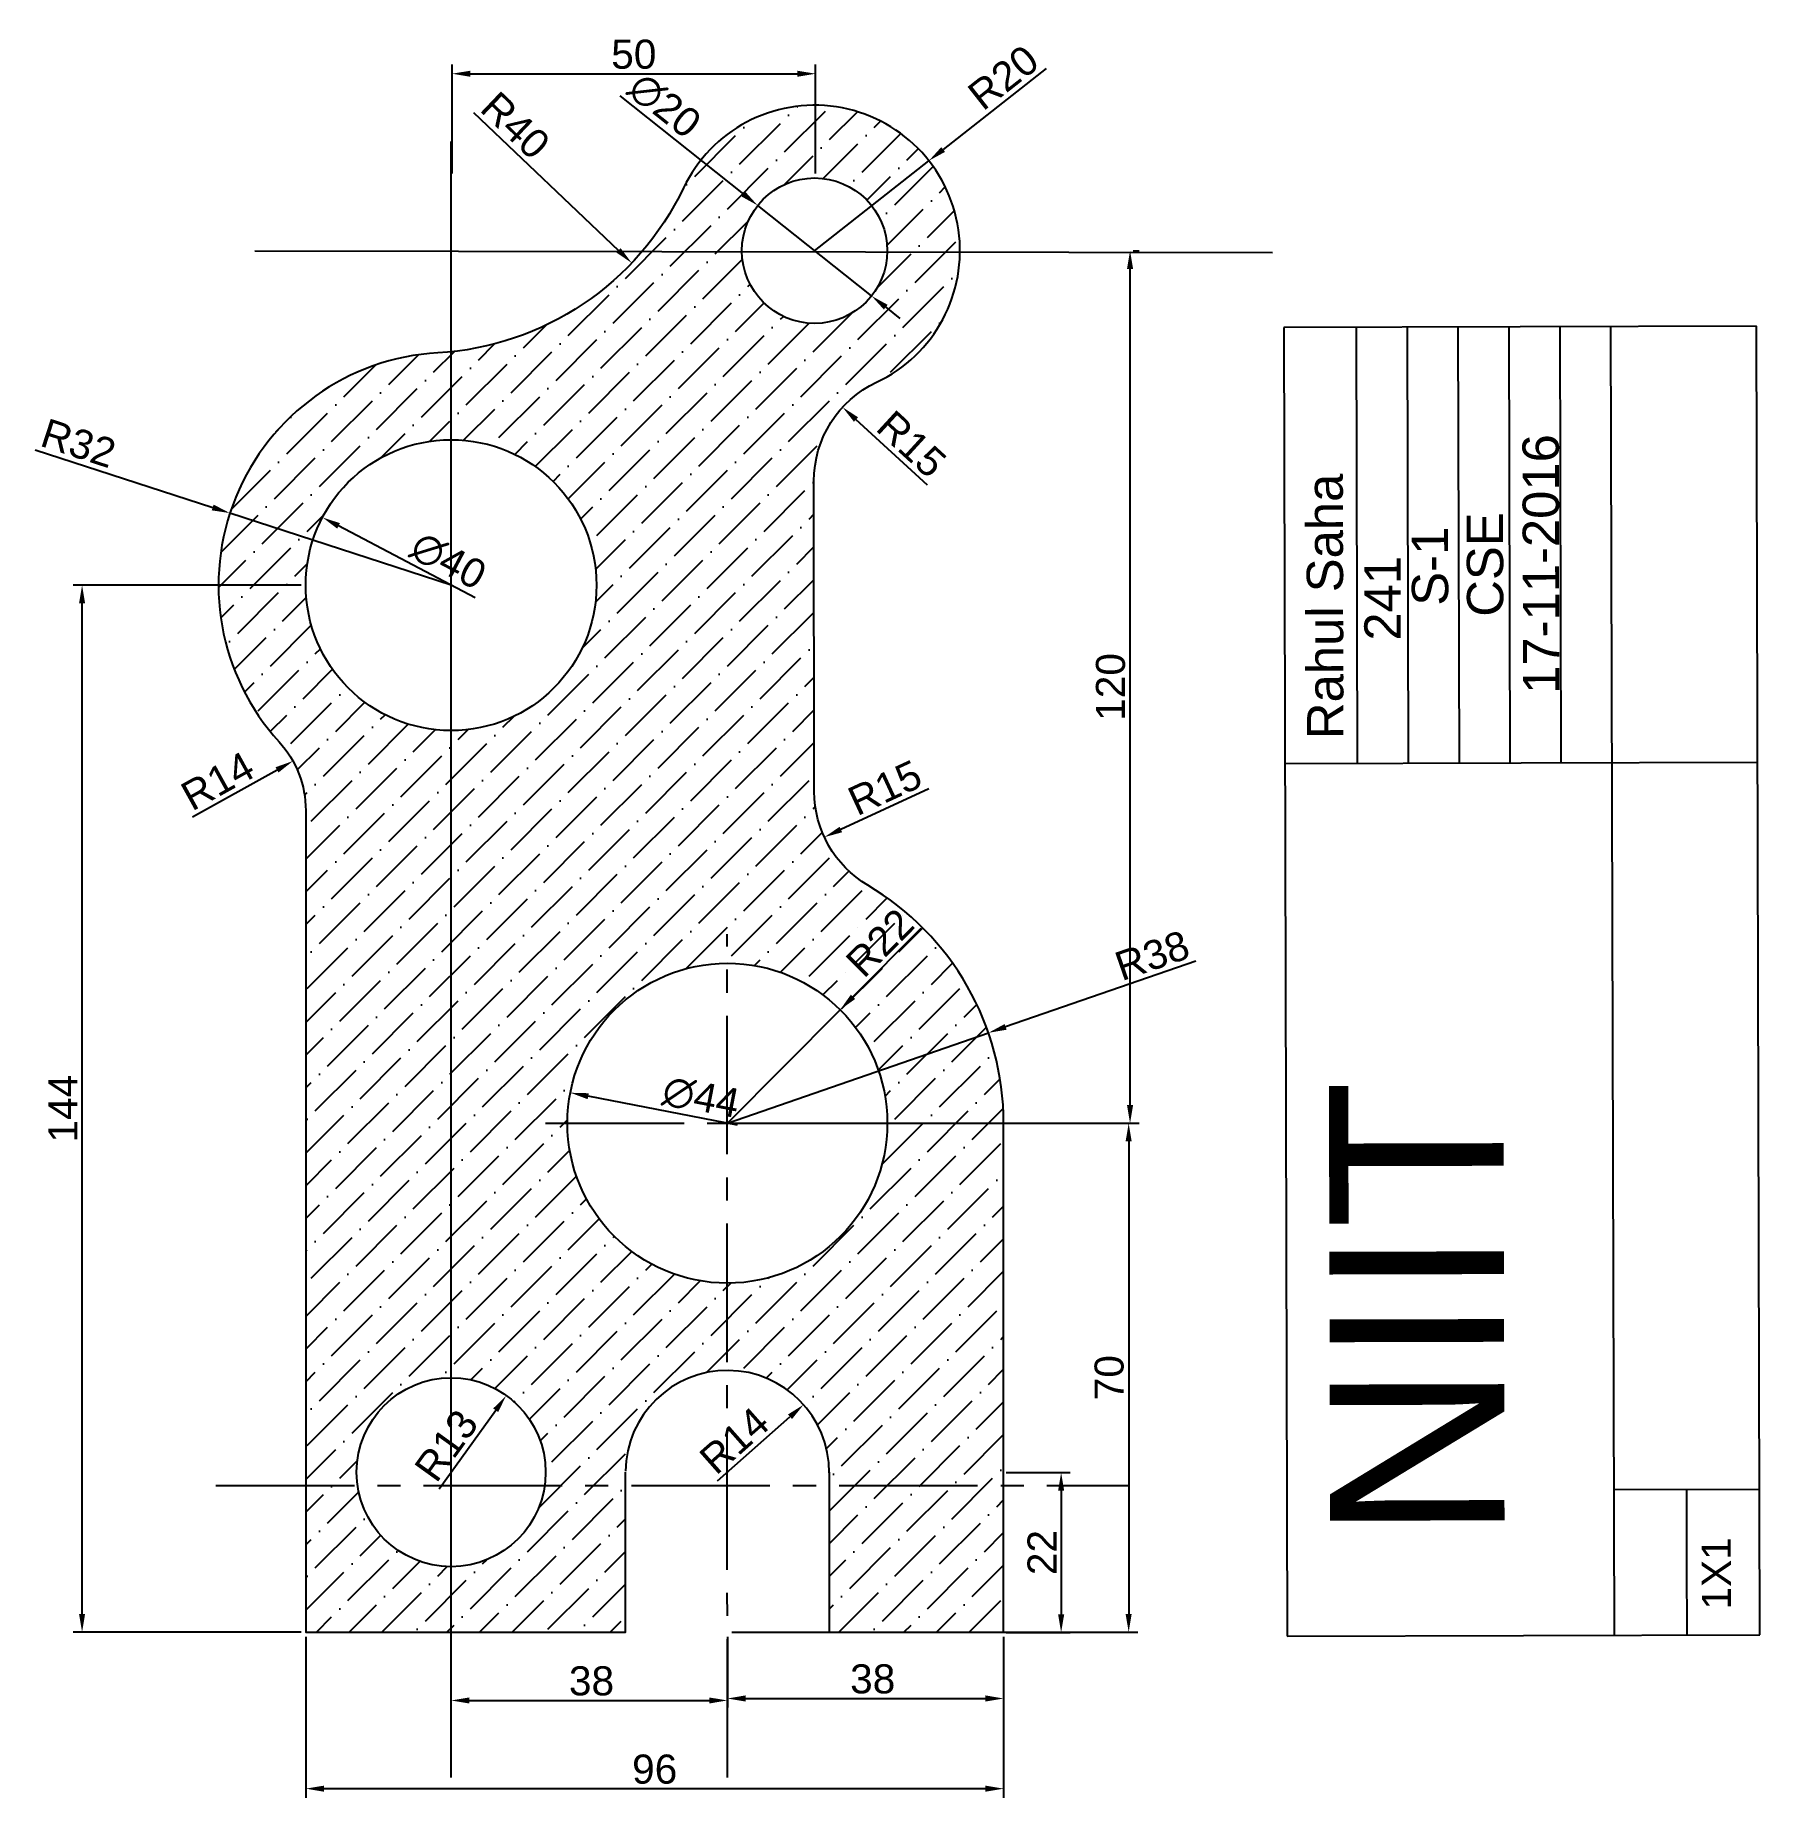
# Model space of a CAD drawing. Header units: millimetres. Extents: x -95 to 142, y -93 to 150.
import ezdxf

# ---------------------------------------------------------------- set-up
doc = ezdxf.new("R2010")
doc.units = ezdxf.units.MM
doc.linetypes.add('CENTER2', pattern=[28.575, 19.05, -3.175, 3.175, -3.175])
doc.styles.get("Standard").update_dxf_attribs({"font": 'arial.ttf'})
doc.dimstyles.new('ISO-25', dxfattribs={"dimtxt": 4, "dimasz": 2.5, "dimexe": 1.25, "dimexo": 0.625, "dimtad": 1, "dimtxsty": 'Standard', "dimcen": 2.5, "dimadec": 0, "dimazin": 0, "dimtfac": 1, "dimtmove": 0, "dimatfit": 3, "dimfxl": 1, "dimarcsym": 0})

# ---------------------------------------------------------------- blocks, each defined once
blk = doc.blocks.new('*D1')
at = {"color": 0, "lineweight": -2, "transparency": 16777216}
for p, q in [((-58, -70.62), (-58, -92.77)), ((38, -70.62), (38, -92.77)), ((-55.5, -91.52), (35.5, -91.52))]:
    blk.add_line(p, q, dxfattribs=at)
at = {"color": 0, "transparency": 16777216}
for points in [[(-55.5, -91.11), (-55.5, -91.94), (-58, -91.52)], [(35.5, -91.11), (35.5, -91.94), (38, -91.52)]]:
    blk.add_solid(points, dxfattribs=at)
at = {"layer": 'Defpoints', "color": 0, "transparency": 16777216}
for p in [(-58, -70), (38, -70), (38, -91.52)]:
    blk.add_point(p, dxfattribs=at)
at = {"color": 0, "transparency": 16777216, "insert": (-10, -88.86), "char_height": 4, "attachment_point": 5}
blk.add_mtext('96', dxfattribs=at)
blk = doc.blocks.new('*D2')
at = {"color": 0, "lineweight": -2, "transparency": 16777216}
for p, q in [((-38, -89.38), (-38, -78.14)), ((-35.5, -79.39), (-2.5, -79.39)), ((0, -89.38), (0, -78.14))]:
    blk.add_line(p, q, dxfattribs=at)
at = {"color": 0, "transparency": 16777216}
for points in [[(-35.5, -78.98), (-35.5, -79.81), (-38, -79.39)], [(-2.5, -78.98), (-2.5, -79.81), (0, -79.39)]]:
    blk.add_solid(points, dxfattribs=at)
at = {"layer": 'Defpoints', "color": 0, "transparency": 16777216}
for p in [(0, -79.39), (-38, -90), (0, -90)]:
    blk.add_point(p, dxfattribs=at)
at = {"color": 0, "transparency": 16777216, "insert": (-18.69, -76.72), "char_height": 4, "attachment_point": 5}
blk.add_mtext('38', dxfattribs=at)
blk = doc.blocks.new('*D3')
at = {"color": 0, "lineweight": -2, "transparency": 16777216}
for p, q in [((0, -70.62), (0, -80.37)), ((38, -70.62), (38, -80.37)), ((2.5, -79.12), (35.5, -79.12))]:
    blk.add_line(p, q, dxfattribs=at)
at = {"color": 0, "transparency": 16777216}
for points in [[(2.5, -78.7), (2.5, -79.54), (0, -79.12)], [(35.5, -78.7), (35.5, -79.54), (38, -79.12)]]:
    blk.add_solid(points, dxfattribs=at)
at = {"layer": 'Defpoints', "color": 0, "transparency": 16777216}
for p in [(0, -70), (38, -70), (38, -79.12)]:
    blk.add_point(p, dxfattribs=at)
at = {"color": 0, "transparency": 16777216, "insert": (19.99, -76.45), "char_height": 4, "attachment_point": 5}
blk.add_mtext('38', dxfattribs=at)
blk = doc.blocks.new('*D4')
at = {"color": 0, "lineweight": -2, "transparency": 16777216}
for p, q in [((38.34, -48.05), (47.16, -48.05)), ((45.91, -50.55), (45.91, -67.55)), ((38.34, -70.05), (47.16, -70.05))]:
    blk.add_line(p, q, dxfattribs=at)
at = {"color": 0, "transparency": 16777216}
for points in [[(45.49, -50.55), (46.33, -50.55), (45.91, -48.05)], [(45.49, -67.55), (46.33, -67.55), (45.91, -70.05)]]:
    blk.add_solid(points, dxfattribs=at)
at = {"layer": 'Defpoints', "color": 0, "transparency": 16777216}
for p in [(37.71, -48.05), (37.71, -70.05), (45.91, -70.05)]:
    blk.add_point(p, dxfattribs=at)
at = {"color": 0, "transparency": 16777216, "insert": (43.28, -59.05), "char_height": 4, "attachment_point": 5, "rotation": 90}
blk.add_mtext('22', dxfattribs=at)
blk = doc.blocks.new('*D5')
at = {"color": 0, "lineweight": -2, "transparency": 16777216}
blk.add_line((-1.34, -49.19), (8.61, -40.38), dxfattribs=at)
at = {"color": 0, "transparency": 16777216}
blk.add_solid([(8.33, -40.06), (8.89, -40.69), (10.48, -38.72)], dxfattribs=at)
at = {"layer": 'Defpoints', "color": 0, "transparency": 16777216}
for p in [(10.48, -38.72), (0, -48)]:
    blk.add_point(p, dxfattribs=at)
at = {"color": 0, "transparency": 16777216, "insert": (0.95, -43.64), "char_height": 4, "attachment_point": 5, "rotation": 41.5212}
blk.add_mtext('R14', dxfattribs=at)
blk = doc.blocks.new('*D6')
at = {"color": 0, "lineweight": -2, "transparency": 16777216}
blk.add_line((1.39, -0.27), (-19.14, 3.71), dxfattribs=at)
at = {"color": 0, "transparency": 16777216}
blk.add_solid([(-19.06, 4.12), (-19.22, 3.3), (-21.6, 4.19)], dxfattribs=at)
at = {"layer": 'Defpoints', "color": 0, "transparency": 16777216}
for p in [(-21.6, 4.19), (21.6, -4.19)]:
    blk.add_point(p, dxfattribs=at)
at = {"color": 0, "transparency": 16777216, "insert": (-3.63, 3.54), "char_height": 4, "attachment_point": 5, "rotation": 349.0263}
blk.add_mtext('∅44', dxfattribs=at)
blk = doc.blocks.new('*D7')
at = {"color": 0, "lineweight": -2, "transparency": 16777216}
for p, q in [((26.63, 26.78), (17.27, 17.37)), ((0, 0), (15.51, 15.6))]:
    blk.add_line(p, q, dxfattribs=at)
at = {"color": 0, "transparency": 16777216}
blk.add_solid([(16.98, 17.67), (17.57, 17.08), (15.51, 15.6)], dxfattribs=at)
at = {"layer": 'Defpoints', "color": 0, "transparency": 16777216}
for p in [(15.51, 15.6), (0, 0)]:
    blk.add_point(p, dxfattribs=at)
at = {"color": 0, "transparency": 16777216, "insert": (20.97, 24.82), "char_height": 4, "attachment_point": 5, "rotation": 45.163}
blk.add_mtext('R22', dxfattribs=at)
blk = doc.blocks.new('*D8')
at = {"color": 0, "lineweight": -2, "transparency": 16777216}
for p, q in [((64.42, 22.3), (38.27, 13.25)), ((0, 0), (35.91, 12.43))]:
    blk.add_line(p, q, dxfattribs=at)
at = {"color": 0, "transparency": 16777216}
blk.add_solid([(38.14, 13.64), (38.41, 12.86), (35.91, 12.43)], dxfattribs=at)
at = {"layer": 'Defpoints', "color": 0, "transparency": 16777216}
for p in [(35.91, 12.43), (0, 0)]:
    blk.add_point(p, dxfattribs=at)
at = {"color": 0, "transparency": 16777216, "insert": (58.43, 23.05), "char_height": 4, "attachment_point": 5, "rotation": 19.0953}
blk.add_mtext('R38', dxfattribs=at)
blk = doc.blocks.new('*D9')
at = {"color": 0, "lineweight": -2, "transparency": 16777216}
blk.add_line((-39.64, -50.28), (-31.87, -39.47), dxfattribs=at)
at = {"color": 0, "transparency": 16777216}
blk.add_solid([(-32.21, -39.23), (-31.53, -39.72), (-30.41, -37.44)], dxfattribs=at)
at = {"layer": 'Defpoints', "color": 0, "transparency": 16777216}
for p in [(-30.41, -37.44), (-38, -48)]:
    blk.add_point(p, dxfattribs=at)
at = {"color": 0, "transparency": 16777216, "insert": (-38.65, -44.33), "char_height": 4, "attachment_point": 5, "rotation": 54.2939}
blk.add_mtext('R13', dxfattribs=at)
blk = doc.blocks.new('*D10')
at = {"color": 0, "lineweight": -2, "transparency": 16777216}
blk.add_line((-34.67, 72.25), (-53.49, 82.15), dxfattribs=at)
at = {"color": 0, "transparency": 16777216}
blk.add_solid([(-53.29, 82.52), (-53.68, 81.78), (-55.7, 83.32)], dxfattribs=at)
at = {"layer": 'Defpoints', "color": 0, "transparency": 16777216}
for p in [(-55.7, 83.32), (-20.3, 64.68)]:
    blk.add_point(p, dxfattribs=at)
at = {"color": 0, "transparency": 16777216, "insert": (-38.38, 77.34), "char_height": 4, "attachment_point": 5, "rotation": 332.2368}
blk.add_mtext('∅40', dxfattribs=at)
blk = doc.blocks.new('*D11')
at = {"color": 0, "lineweight": -2, "transparency": 16777216}
for p, q in [((-95.2, 92.63), (-70.8, 84.68)), ((-38, 74), (-68.43, 83.91))]:
    blk.add_line(p, q, dxfattribs=at)
at = {"color": 0, "transparency": 16777216}
blk.add_solid([(-70.67, 85.08), (-70.93, 84.29), (-68.43, 83.91)], dxfattribs=at)
at = {"layer": 'Defpoints', "color": 0, "transparency": 16777216}
for p in [(-68.43, 83.91), (-38, 74)]:
    blk.add_point(p, dxfattribs=at)
at = {"color": 0, "transparency": 16777216, "insert": (-89.26, 93.5), "char_height": 4, "attachment_point": 5, "rotation": 341.9584}
blk.add_mtext('R32', dxfattribs=at)
blk = doc.blocks.new('*D12')
at = {"color": 0, "lineweight": -2, "transparency": 16777216}
for p, q in [((43.85, 145.07), (29.68, 133.91)), ((12, 120), (27.72, 132.37))]:
    blk.add_line(p, q, dxfattribs=at)
at = {"color": 0, "transparency": 16777216}
blk.add_solid([(29.42, 134.24), (29.94, 133.59), (27.72, 132.37)], dxfattribs=at)
at = {"layer": 'Defpoints', "color": 0, "transparency": 16777216}
for p in [(27.72, 132.37), (12, 120)]:
    blk.add_point(p, dxfattribs=at)
at = {"color": 0, "transparency": 16777216, "insert": (37.96, 143.82), "char_height": 4, "attachment_point": 5, "rotation": 38.2022}
blk.add_mtext('R20', dxfattribs=at)
blk = doc.blocks.new('*D13')
at = {"color": 0, "lineweight": -2, "transparency": 16777216}
blk.add_line((27.52, 87.77), (17.69, 96.78), dxfattribs=at)
at = {"color": 0, "transparency": 16777216}
blk.add_solid([(17.97, 97.09), (17.41, 96.47), (15.85, 98.47)], dxfattribs=at)
at = {"layer": 'Defpoints', "color": 0, "transparency": 16777216}
for p in [(15.85, 98.47), (26.9, 88.33)]:
    blk.add_point(p, dxfattribs=at)
at = {"color": 0, "transparency": 16777216, "insert": (25.33, 93.39), "char_height": 4, "attachment_point": 5, "rotation": 317.4707}
blk.add_mtext('R15', dxfattribs=at)
blk = doc.blocks.new('*D14')
at = {"color": 0, "lineweight": -2, "transparency": 16777216}
blk.add_line((27.71, 45.99), (15.61, 40.39), dxfattribs=at)
at = {"color": 0, "transparency": 16777216}
blk.add_solid([(15.43, 40.76), (15.78, 40.01), (13.34, 39.34)], dxfattribs=at)
at = {"layer": 'Defpoints', "color": 0, "transparency": 16777216}
for p in [(26.95, 45.64), (13.34, 39.34)]:
    blk.add_point(p, dxfattribs=at)
at = {"color": 0, "transparency": 16777216, "insert": (21.67, 46.13), "char_height": 4, "attachment_point": 5, "rotation": 24.8384}
blk.add_mtext('R15', dxfattribs=at)
blk = doc.blocks.new('*D15')
at = {"color": 0, "lineweight": -2, "transparency": 16777216}
blk.add_line((-73.57, 42.15), (-61.94, 48.59), dxfattribs=at)
at = {"color": 0, "transparency": 16777216}
blk.add_solid([(-62.15, 48.96), (-61.74, 48.23), (-59.76, 49.81)], dxfattribs=at)
at = {"layer": 'Defpoints', "color": 0, "transparency": 16777216}
for p in [(-59.76, 49.81), (-72, 43.02)]:
    blk.add_point(p, dxfattribs=at)
at = {"color": 0, "transparency": 16777216, "insert": (-70.13, 47.07), "char_height": 4, "attachment_point": 5, "rotation": 29.0148}
blk.add_mtext('R14', dxfattribs=at)
blk = doc.blocks.new('*D16')
at = {"color": 0, "lineweight": -2, "transparency": 16777216}
blk.add_line((-34.91, 139.01), (-14.96, 120.03), dxfattribs=at)
at = {"color": 0, "transparency": 16777216}
blk.add_solid([(-14.68, 120.34), (-15.25, 119.73), (-13.15, 118.31)], dxfattribs=at)
at = {"layer": 'Defpoints', "color": 0, "transparency": 16777216}
for p in [(-42.13, 145.88), (-13.15, 118.31)]:
    blk.add_point(p, dxfattribs=at)
at = {"color": 0, "transparency": 16777216, "insert": (-29.16, 137.22), "char_height": 4, "attachment_point": 5, "rotation": 316.4268}
blk.add_mtext('R40', dxfattribs=at)
blk = doc.blocks.new('*D17')
at = {"color": 0, "lineweight": -2, "transparency": 16777216}
for p, q in [((0.62, 0), (56.45, 0)), ((55.2, -2.5), (55.2, -67.5)), ((0.62, -70), (56.45, -70))]:
    blk.add_line(p, q, dxfattribs=at)
at = {"color": 0, "transparency": 16777216}
for points in [[(54.78, -2.5), (55.61, -2.5), (55.2, 0)], [(54.78, -67.5), (55.61, -67.5), (55.2, -70)]]:
    blk.add_solid(points, dxfattribs=at)
at = {"layer": 'Defpoints', "color": 0, "transparency": 16777216}
for p in [(0, 0), (0, -70), (55.2, -70)]:
    blk.add_point(p, dxfattribs=at)
at = {"color": 0, "transparency": 16777216, "insert": (52.53, -35), "char_height": 4, "attachment_point": 5, "rotation": 90}
blk.add_mtext('70', dxfattribs=at)
blk = doc.blocks.new('*D18')
at = {"color": 0, "lineweight": -2, "transparency": 16777216}
for p, q in [((-58.63, 74), (-90.01, 74)), ((-88.76, -67.5), (-88.76, 71.5)), ((-58.63, -70), (-90.01, -70))]:
    blk.add_line(p, q, dxfattribs=at)
at = {"color": 0, "transparency": 16777216}
for points in [[(-89.18, 71.5), (-88.35, 71.5), (-88.76, 74)], [(-89.18, -67.5), (-88.35, -67.5), (-88.76, -70)]]:
    blk.add_solid(points, dxfattribs=at)
at = {"layer": 'Defpoints', "color": 0, "transparency": 16777216}
for p in [(-88.76, 74), (-58, 74), (-58, -70)]:
    blk.add_point(p, dxfattribs=at)
at = {"color": 0, "transparency": 16777216, "insert": (-91.4, 2), "char_height": 4, "attachment_point": 5, "rotation": 90}
blk.add_mtext('144', dxfattribs=at)
blk = doc.blocks.new('*D19')
at = {"color": 0, "lineweight": -2, "transparency": 16777216}
for p, q in [((-37.87, 130.61), (-37.87, 145.59)), ((12.13, 130.61), (12.13, 145.59)), ((-35.37, 144.34), (9.63, 144.34))]:
    blk.add_line(p, q, dxfattribs=at)
at = {"color": 0, "transparency": 16777216}
for points in [[(-35.37, 144.75), (-35.37, 143.92), (-37.87, 144.34)], [(9.63, 144.75), (9.63, 143.92), (12.13, 144.34)]]:
    blk.add_solid(points, dxfattribs=at)
at = {"layer": 'Defpoints', "color": 0, "transparency": 16777216}
for p in [(12.13, 144.34), (-37.87, 129.98), (12.13, 129.98)]:
    blk.add_point(p, dxfattribs=at)
at = {"color": 0, "transparency": 16777216, "insert": (-12.87, 147), "char_height": 4, "attachment_point": 5}
blk.add_mtext('50', dxfattribs=at)
blk = doc.blocks.new('*D20')
at = {"color": 0, "lineweight": -2, "transparency": 16777216}
for p, q in [((-14.81, 141.31), (2.21, 127.78)), ((19.83, 113.78), (4.17, 126.22)), ((21.79, 112.22), (23.74, 110.67))]:
    blk.add_line(p, q, dxfattribs=at)
at = {"color": 0, "transparency": 16777216}
for points in [[(2.47, 128.1), (1.95, 127.45), (4.17, 126.22)], [(22.05, 112.55), (21.53, 111.9), (19.83, 113.78)]]:
    blk.add_solid(points, dxfattribs=at)
at = {"layer": 'Defpoints', "color": 0, "transparency": 16777216}
for p in [(4.17, 126.22), (19.83, 113.78)]:
    blk.add_point(p, dxfattribs=at)
at = {"color": 0, "transparency": 16777216, "insert": (-8.65, 139.96), "char_height": 4, "attachment_point": 5, "rotation": 321.5286}
blk.add_mtext('∅20', dxfattribs=at)
blk = doc.blocks.new('*D21')
at = {"color": 0, "lineweight": -2, "transparency": 16777216}
for p, q in [((55.82, 120), (56.64, 120)), ((55.39, 2.5), (55.39, 117.5)), ((55.82, 0), (56.64, 0))]:
    blk.add_line(p, q, dxfattribs=at)
at = {"color": 0, "transparency": 16777216}
for points in [[(54.97, 117.5), (55.81, 117.5), (55.39, 120)], [(54.97, 2.5), (55.81, 2.5), (55.39, 0)]]:
    blk.add_solid(points, dxfattribs=at)
at = {"layer": 'Defpoints', "color": 0, "transparency": 16777216}
for p in [(55.2, 120), (55.39, 120), (55.2, 0)]:
    blk.add_point(p, dxfattribs=at)
at = {"color": 0, "transparency": 16777216, "insert": (52.72, 60), "char_height": 4, "attachment_point": 5, "rotation": 90}
blk.add_mtext('120', dxfattribs=at)

msp = doc.modelspace()

# ---------------------------------------------------------------- hatches: boundary and pattern name
h = msp.add_hatch()
h.set_pattern_fill('ANSI36', color=256)
h.paths.add_polyline_path([(19.323, 32.72, -0.2650232), (11.95, 45.62), (11.904, 88.315, -0.2908086), (20.516, 101.904, 0.2880611), (31.999, 119.819), (21.999, 119.838, -0.9857309), (2.001, 119.875), (-11.717, 119.901, -0.1924197), (-38, 106.095), (-38, 94, -0.4142136), (-18, 74, -0.4142136), (-38, 54), (-38, -35, -0.4142136), (-25, -48, -0.0349473), (-25.127, -49.811), (-14, -49.811), (-14, -48, -0.4138989), (-0.015, -34), (-0.018, -22, -0.4139704), (-22, 0, -1), (22, 0), (38, 0, 0.2653145)])
h.paths.add_polyline_path([(-38, 54, -0.4142136), (-58, 74, -0.4142136), (-38, 94), (-38, 106.095, -0.0115134), (-39.836, 105.947, 0.6312797), (-61.652, 52.446, -0.1868857), (-58, 43.016), (-58, -49.811), (-50.873, -49.811, -0.0349473), (-51, -48, -0.4142136), (-38, -35)])
h.paths.add_polyline_path([(38, 0), (22, 0, -0.4144567), (-0.018, -22), (-0.015, -34, -0.4145282), (14, -48), (14, -49.811), (38, -49.811)], flags=17)
h.paths.add_polyline_path([(38, -49.811), (14, -49.811), (14, -70), (38, -70)])
h.paths.add_polyline_path([(-14, -49.811), (-25.127, -49.811, -0.3738544), (-38, -61), (-38, -70), (-14, -70)])
h.paths.add_polyline_path([(-38, -61, -0.3738544), (-50.873, -49.811), (-58, -49.811), (-58, -70), (-38, -70)])
h.paths.add_polyline_path([(-6.044, 128.627, -0.0653323), (-11.717, 119.901), (2.001, 119.875, -1.0144757), (21.999, 119.838), (31.999, 119.819, 0.8023334)])

# ---------------------------------------------------------------- linework, layer by layer
for p, q in [((-38, -90), (-38, 135)), ((-65, 120), (75, 119.739)), ((141.541, 109.615), (76.541, 109.447)), ((76.541, 109.447), (77.007, -70.552)), ((86.696, 49.473), (86.541, 109.473)), ((93.696, 49.492), (93.541, 109.491)), ((100.696, 49.51), (100.541, 109.509)), ((107.696, 49.528), (107.541, 109.528)), ((114.696, 49.546), (114.541, 109.546)), ((122.006, -70.436), (121.541, 109.564)), ((142.006, -70.384), (141.541, 109.615)), ((141.696, 49.616), (76.696, 49.448)), ((141.955, -50.384), (121.955, -50.436)), ((131.981, -60.41), (131.955, -50.41)), ((132.006, -70.41), (131.981, -60.41)), ((77.007, -70.552), (142.006, -70.384))]:
    msp.add_line(p, q)
at = {"linetype": 'CENTER2'}
for p, q in [((0, -90), (-0.031, 26)), ((-25, 0), (55, 0)), ((-70.356, -49.811), (55.362, -49.811))]:
    msp.add_line(p, q, dxfattribs=at)
msp.add_lwpolyline([(14, -48), (14, -70), (38, -70), (38, 0, 0.2653145), (19.323, 32.72, -0.2650232), (11.95, 45.62), (11.904, 88.315, -0.2908086), (20.516, 101.904, 1.4181615), (-6.044, 128.627, -0.2733686), (-39.836, 105.947, 0.6312797), (-61.652, 52.446, -0.1868857), (-58, 43.016), (-58, -70), (-14, -70), (-14, -48)], format="xyb")
for centre, radius in [((12, 120), 10), ((-38, 74), 20), ((0, 0), 22), ((-38, -48), 13)]:
    msp.add_circle(centre, radius)
msp.add_arc((0, -48), 14, 359.63164, 179.39905)

# ---------------------------------------------------------------- texts
for s, height, p in [('17-11-2016', 5, (114.451, 59.047)), ('CSE', 5, (106.737, 69.659)), ('S-1', 5, (99.161, 71.174)), ('      241', 5, (92.65, 54.737)), ('NIIT', 24, (106.907, -57.365))]:
    msp.add_text(s, height=height, rotation=90.14816).set_placement(p)
at = {"attachment_point": 1, "rotation": 90.14816}
for s, width, gutter_width, insert, char_height in [('Rahul Saha', 60.03046, 12.5, (79.747, 52.823), 5), ('1X1', 20.3116, 301.69, (134.047, -66.895), 4)]:
    msp.add_mtext_dynamic_manual_height_columns(s, width=width, gutter_width=gutter_width, heights=[0], dxfattribs=dict(at, insert=insert, char_height=char_height))

# ---------------------------------------------------------------- dimensions: what is measured, and where the dimension line sits
for p1, p2, distance, picture, middle in [((-37.867, 129.984), (12.133, 129.984), 14.353, '*D19', (-12.867, 147.005)), ((55.197, 0.001), (55.197, 120.001), -0.191, '*D21', (52.721, 60.001)), ((-58, -70), (-58, 74), 30.764, '*D18', (-91.398, 2)), ((0, 0), (0, -70), 55.197, '*D17', (52.53, -35))]:
    dim = msp.add_aligned_dim(p1=p1, p2=p2, distance=distance, dimstyle='ISO-25')
    dim.commit()
    dim.dimension.update_dxf_attribs({"geometry": picture, "text_midpoint": middle})
for center, mpoint, picture, middle in [((12, 120), (27.717, 132.369), '*D12', (39.609, 141.728)), ((-42.131, 145.881), (-13.151, 118.31), '*D16', (-30.997, 135.289)), ((-38, 74), (-68.427, 83.911), '*D11', (-90.086, 90.966)), ((26.904, 88.332), (15.85, 98.471), '*D13', (23.528, 91.428)), ((-72, 43.016), (-59.757, 49.807), '*D15', (-68.848, 44.764)), ((26.95, 45.636), (13.338, 39.335), '*D14', (22.793, 43.712)), ((0, 0), (35.909, 12.431), '*D8', (59.305, 20.531)), ((-38, -48), (-30.413, -37.444), '*D9', (-36.485, -45.892)), ((0, -48), (10.482, -38.719), '*D5', (2.698, -45.611))]:
    dim = msp.add_radius_dim(center=center, mpoint=mpoint, dimstyle='ISO-25')
    dim.commit()
    dim.dimension.update_dxf_attribs({"geometry": picture, "text_midpoint": middle, "dimtype": 164})
for p1, p2, picture, middle in [((19.829, 113.779), (4.171, 126.221), '*D20', (-10.381, 137.784)), ((-20.302, 64.684), (-55.698, 83.316), '*D10', (-39.678, 74.883)), ((21.598, -4.188), (-21.598, 4.188), '*D6', (-4.161, 0.807))]:
    dim = msp.add_diameter_dim_2p(p1=p1, p2=p2, dimstyle='ISO-25')
    dim.commit()
    dim.dimension.update_dxf_attribs({"geometry": picture, "text_midpoint": middle, "dimtype": 163})
dim = msp.add_radius_dim(center=(0, 0), mpoint=(15.512, 15.601), dimstyle='ISO-25')
dim.commit()
dim.dimension.update_dxf_attribs({"geometry": '*D7', "text_midpoint": (20.966, 24.82)})
dim = msp.add_linear_dim(base=(45.91, -70.05), p1=(37.711, -48.05), p2=(37.711, -70.05), angle=90, dimstyle='ISO-25')
dim.commit()
dim.dimension.update_dxf_attribs({"geometry": '*D4', "text_midpoint": (43.277, -59.05)})
for base, p1, p2, picture, middle in [((38, -91.522), (-58, -70), (38, -70), '*D1', (-10, -91.522)), ((38, -79.12), (0, -70), (38, -70), '*D3', (19.988, -79.12)), ((0, -79.392), (-38, -90), (0, -90), '*D2', (-18.687, -79.392))]:
    dim = msp.add_linear_dim(base=base, p1=p1, p2=p2, dimstyle='ISO-25')
    dim.commit()
    dim.dimension.update_dxf_attribs({"geometry": picture, "text_midpoint": middle, "dimtype": 160})

doc.saveas('drawing.dxf')
